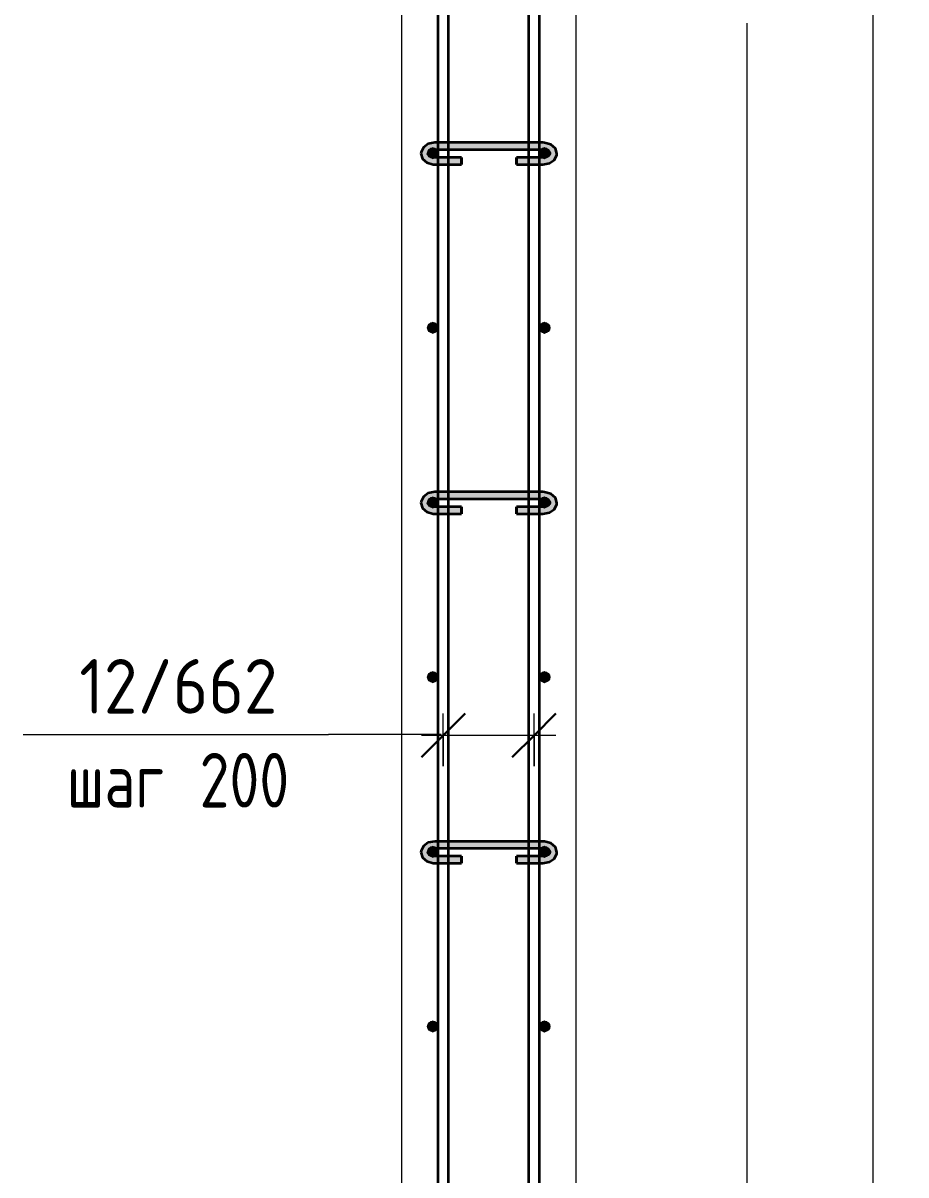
# Model space of a CAD drawing. Header units: millimetres. Extents: x 66339 to 175313, y -6307 to 14735.
# Drawn here: x 166363 to 167375, y 730 to 2049 of the extents above; entities that cross this region are included whole.
import ezdxf

# ---------------------------------------------------------------- set-up
doc = ezdxf.new("R2010")
doc.units = ezdxf.units.MM
for name, color, linetype, lineweight in [('AA_Dim', 7, 'Continuous', 9), ('AA_Dim-25', 7, 'Continuous', 9), ('AA_Oformlenie', 7, 'Continuous', 9), ('AA_Vinoska', 7, 'Continuous', 9), ('AF_Stena_Опалубка', 253, 'Continuous', 18), ('KR_Armatura', 7, 'Continuous', 20), ('KR_Armatura_Tonkie', 7, 'Continuous', 20)]:
    doc.layers.add(name, color=color, linetype=linetype, lineweight=lineweight)
doc.styles.add('ISOCPEUR_11', font='isocpeur.ttf', dxfattribs={"width": 0.9, "height": 62.5})
doc.styles.add('ISOCPEUR_12', font='isocpeur.ttf', dxfattribs={"width": 0.8, "height": 62.5})
doc.dimstyles.new('00_Точн_3_знака__прозр__5', dxfattribs={"dimscale": 304.8, "dimtxt": 62.248823, "dimasz": 0.139436, "dimexe": 0.123031, "dimexo": 0.082021, "dimgap": 0.008202, "dimtad": 1, "dimdec": 3, "dimrnd": 0.001, "dimdsep": 46, "dimtxsty": 'ISOCPEUR_11', "dimblk1": 'OBLIQUE', "dimblk2": 'OBLIQUE', "dimsah": 1, "dimcen": 0.09, "dimdle": 0.123031, "dimazin": 0, "dimtfac": 1, "dimtdec": 4, "dimtix": 1, "dimtmove": 0, "dimatfit": 3, "dimfxl": 1, "dimtvp": 1, "dimtolj": 1, "dimtzin": 0, "dimlwd": 18, "dimlwe": 18, "dimarcsym": 2})
doc.dimstyles.new('10_Раскладка_арматуры_с_засечками', dxfattribs={"dimscale": 304.8, "dimtxt": 0.18, "dimasz": 0.164042, "dimexe": 0.082021, "dimexo": 0, "dimgap": 0, "dimtad": 1, "dimdec": 3, "dimrnd": 0.001, "dimdsep": 46, "dimtxsty": 'ISOCPEUR_12', "dimblk1": 'OBLIQUE', "dimblk2": 'OBLIQUE', "dimsah": 1, "dimcen": 0.09, "dimdle": 0.082021, "dimazin": 0, "dimtfac": 1, "dimtdec": 4, "dimtix": 1, "dimtmove": 0, "dimatfit": 3, "dimfxl": 1, "dimtvp": 1, "dimtolj": 1, "dimtzin": 0, "dimlwd": 18, "dimlwe": 18, "dimarcsym": 2})

# ---------------------------------------------------------------- blocks, each defined once
blk = doc.blocks.new('261_Шпилька массив _НесАрм_РабПлоск_ - 8 А240-4096969-1-1 Армирование')
at = {"layer": 'KR_Armatura_Tonkie', "lineweight": 35}
for points in [[(-70926.7, 1888.2), (-70926.7, 1895), (-70932.9, 1896.5), (-70934.2, 1898.2), (-70934.7, 1899.5), (-70933.7, 1902.3), (-70930.4, 1904.5), (-70926.7, 1905.2), (-70926.7, 1912), (-70932.8, 1911), (-70935.6, 1909.7), (-70939.2, 1906.6), (-70941.5, 1903.8), (-70942.7, 1899.5), (-70941.5, 1895.2), (-70938, 1891.5), (-70932.6, 1889), (-70930.6, 1888.7)], [(-70877.9, 1905.2), (-70802.9, 1905.2), (-70802.9, 1912), (-70926.7, 1911.9), (-70926.7, 1905.2), (-70906.4, 1905.2)], [(-70819.1, 1904), (-70802.9, 1904.1), (-70802.9, 1905.2), (-70926.7, 1905.2), (-70926.7, 1904), (-70820.9, 1904)], [(-70802.9, 1888.2), (-70796.8, 1889.1), (-70791.6, 1891.5), (-70788.1, 1895.2), (-70786.9, 1899.5), (-70788.1, 1903.8), (-70790.5, 1907.4), (-70795.4, 1910.5), (-70802.9, 1911.9), (-70802.9, 1905.2), (-70798.9, 1904.4), (-70796, 1902.3), (-70795, 1899.3), (-70795.5, 1897.9), (-70797.4, 1896.3), (-70802.9, 1894.9), (-70802.9, 1889)], [(-70896.4, 1888.2), (-70896.4, 1895), (-70926.7, 1894.9), (-70926.7, 1888.2), (-70911.1, 1888.2)], [(-70923.1, 1887), (-70896.4, 1887.2), (-70896.4, 1888.2), (-70926.7, 1888.2), (-70926.7, 1887)], [(-70802.9, 1888.2), (-70802.9, 1895), (-70833.2, 1894.9), (-70833.2, 1888.2), (-70807.1, 1888.2)], [(-70819.1, 1887), (-70802.9, 1887.2), (-70802.9, 1888.2), (-70833.2, 1888.2), (-70833.2, 1887)], [(-70926.7, 1488.2), (-70926.7, 1495), (-70932.9, 1496.5), (-70934.2, 1498.2), (-70934.7, 1499.5), (-70933.7, 1502.3), (-70930.1, 1504.5), (-70926.7, 1505.2), (-70926.7, 1512), (-70932.8, 1511), (-70935.6, 1509.7), (-70939.2, 1506.6), (-70941.5, 1503.8), (-70942.7, 1499.5), (-70941.5, 1495.2), (-70938, 1491.5), (-70932.6, 1489), (-70930.6, 1488.7)], [(-70877.9, 1505.2), (-70802.9, 1505.2), (-70802.9, 1512), (-70926.7, 1511.9), (-70926.7, 1505.2), (-70906.4, 1505.2)], [(-70807.1, 1504), (-70802.9, 1504.1), (-70802.9, 1505.2), (-70926.7, 1505.2), (-70926.7, 1504), (-70819.1, 1504)], [(-70802.9, 1488.2), (-70796.8, 1489.1), (-70791.6, 1491.5), (-70788.1, 1495.2), (-70786.9, 1499.5), (-70788.1, 1503.8), (-70790.5, 1507.4), (-70795.4, 1510.5), (-70802.9, 1511.9), (-70802.9, 1505.2), (-70798.9, 1504.4), (-70796, 1502.3), (-70795, 1499.3), (-70795.5, 1497.9), (-70797.4, 1496.3), (-70802.9, 1494.9), (-70802.9, 1489)], [(-70926.7, 1488.2), (-70896.4, 1488.2), (-70896.4, 1495), (-70926.7, 1494.9), (-70926.7, 1489)], [(-70807.1, 1488.2), (-70802.9, 1488.2), (-70802.9, 1495), (-70833.2, 1494.9), (-70833.2, 1488.2), (-70819.1, 1488.2)], [(-70906.4, 1487), (-70896.4, 1487.2), (-70896.4, 1488.2), (-70926.7, 1488.2), (-70926.7, 1487), (-70911.1, 1487)], [(-70807.1, 1487), (-70802.9, 1487.2), (-70802.9, 1488.2), (-70833.2, 1488.2), (-70833.2, 1487), (-70819.1, 1487)], [(-70926.7, 1088.2), (-70926.7, 1095), (-70932.9, 1096.5), (-70934.2, 1098.2), (-70934.7, 1099.5), (-70933.7, 1102.3), (-70930.7, 1104.4), (-70926.7, 1105.2), (-70926.7, 1112), (-70932.8, 1111), (-70935.6, 1109.7), (-70939.2, 1106.6), (-70941.5, 1103.8), (-70942.7, 1099.5), (-70941.5, 1095.2), (-70938, 1091.5), (-70932.6, 1089), (-70930.6, 1088.7)], [(-70911.1, 1105.2), (-70802.9, 1105.2), (-70802.9, 1112), (-70926.7, 1111.9), (-70926.7, 1105.2), (-70923, 1105.2)], [(-70802.9, 1088.2), (-70796.8, 1089.1), (-70791.4, 1091.7), (-70788.1, 1095.2), (-70786.9, 1099.5), (-70788.1, 1103.8), (-70790.5, 1107.4), (-70795.4, 1110.5), (-70802.9, 1111.9), (-70802.9, 1105.2), (-70798.9, 1104.4), (-70796, 1102.3), (-70795, 1099.3), (-70795.5, 1097.9), (-70797.4, 1096.3), (-70802.9, 1094.9), (-70802.9, 1089)], [(-70925.5, 1104), (-70802.9, 1104.1), (-70802.9, 1105.2), (-70926.7, 1105.2), (-70926.7, 1104)], [(-70926.7, 1088.2), (-70896.4, 1088.2), (-70896.4, 1095), (-70926.7, 1094.9), (-70926.7, 1089)], [(-70802.9, 1088.2), (-70802.9, 1095), (-70833.2, 1094.9), (-70833.2, 1088.2), (-70807.1, 1088.2)], [(-70923.1, 1087), (-70896.4, 1087.2), (-70896.4, 1088.2), (-70926.7, 1088.2), (-70926.7, 1087)], [(-70807.1, 1087), (-70802.9, 1087.2), (-70802.9, 1088.2), (-70833.2, 1088.2), (-70833.2, 1087), (-70819.1, 1087)]]:
    blk.add_hatch(color=256, dxfattribs=at).paths.add_polyline_path(points)
h = blk.add_hatch(color=256, dxfattribs=at)
h.paths.add_polyline_path([(-70926.7, 1887), (-70926.7, 1888.2), (-70932.9, 1889.1), (-70938, 1891.5), (-70936, 1889.7), (-70934.2, 1888.7), (-70932.8, 1888), (-70930.2, 1887.6)])
h.paths.add_polyline_path([(-70934.2, 1901), (-70932.9, 1902.6), (-70926.7, 1904.1), (-70926.7, 1905.2), (-70930.7, 1904.4), (-70933.7, 1902.3), (-70933.9, 1901.7)])
h = blk.add_hatch(color=256, dxfattribs=at)
h.paths.add_polyline_path([(-70802.9, 1887), (-70795.4, 1888.5), (-70790.5, 1891.6), (-70788.1, 1895.2), (-70791.6, 1891.5), (-70797, 1889), (-70802.9, 1888.2), (-70802.9, 1887.2)])
h.paths.add_polyline_path([(-70795.7, 1901.4), (-70796, 1902.3), (-70799.5, 1904.5), (-70802.9, 1905.2), (-70802.9, 1904), (-70802.3, 1903.9), (-70796, 1901.5)])
h = blk.add_hatch(color=256, dxfattribs=at)
h.paths.add_polyline_path([(-70926.7, 1487), (-70926.7, 1488.2), (-70932.9, 1489.1), (-70938, 1491.5), (-70938.7, 1491.9), (-70934.2, 1488.7), (-70932.8, 1488), (-70930.2, 1487.6)])
h.paths.add_polyline_path([(-70934.2, 1501), (-70932.9, 1502.6), (-70926.7, 1504.1), (-70926.7, 1505.2), (-70930.7, 1504.4), (-70933.7, 1502.3), (-70933.9, 1501.7)])
h = blk.add_hatch(color=256, dxfattribs=at)
h.paths.add_polyline_path([(-70802.9, 1487), (-70795.4, 1488.5), (-70790.5, 1491.6), (-70788.1, 1495.2), (-70791.6, 1491.5), (-70797, 1489), (-70802.9, 1488.2), (-70802.9, 1487.2)])
h.paths.add_polyline_path([(-70795.7, 1501.4), (-70796, 1502.3), (-70799.5, 1504.5), (-70802.9, 1505.2), (-70802.9, 1504), (-70802.3, 1503.9), (-70796, 1501.5)])
h = blk.add_hatch(color=256, dxfattribs=at)
h.paths.add_polyline_path([(-70926.7, 1087), (-70926.7, 1088.2), (-70932.9, 1089.1), (-70938, 1091.5), (-70938.7, 1091.9), (-70934.2, 1088.7), (-70932.8, 1088), (-70930.2, 1087.6)])
h.paths.add_polyline_path([(-70934.2, 1101), (-70932.9, 1102.6), (-70926.7, 1104.1), (-70926.7, 1105.2), (-70930.7, 1104.4), (-70933.7, 1102.3), (-70933.9, 1101.7)])
h = blk.add_hatch(color=256, dxfattribs=at)
h.paths.add_polyline_path([(-70802.9, 1087), (-70795.4, 1088.5), (-70790.4, 1091.7), (-70788.1, 1095.2), (-70791.6, 1091.5), (-70797, 1089), (-70802.9, 1088.2), (-70802.9, 1087.2)])
h.paths.add_polyline_path([(-70795.7, 1101.4), (-70796, 1102.3), (-70799.5, 1104.5), (-70802.9, 1105.2), (-70802.9, 1104), (-70802.3, 1103.9), (-70796, 1101.5)])
for p, q in [((-70923.1, 1912), (-70926.7, 1912)), ((-70926.7, 1904), (-70923.1, 1904)), ((-70911.1, 1912), (-70923.1, 1912)), ((-70923.1, 1904), (-70911.1, 1904)), ((-70819.1, 1912), (-70911.1, 1912)), ((-70911.1, 1904), (-70819.1, 1904)), ((-70807.1, 1912), (-70819.1, 1912)), ((-70819.1, 1904), (-70807.1, 1904)), ((-70802.9, 1912), (-70807.1, 1912)), ((-70807.1, 1904), (-70802.9, 1904)), ((-70923.1, 1895), (-70926.7, 1895)), ((-70926.7, 1887), (-70923.1, 1887)), ((-70911.1, 1895), (-70923.1, 1895)), ((-70923.1, 1887), (-70911.1, 1887)), ((-70896.4, 1895), (-70911.1, 1895)), ((-70911.1, 1887), (-70896.4, 1887)), ((-70896.4, 1895), (-70896.4, 1888.2)), ((-70896.4, 1893.8), (-70896.4, 1894.9)), ((-70896.4, 1887.2), (-70896.4, 1893.8)), ((-70896.4, 1888.2), (-70896.4, 1887)), ((-70819.1, 1895), (-70833.2, 1895)), ((-70833.2, 1888.2), (-70833.2, 1895)), ((-70833.2, 1894.9), (-70833.2, 1893.8)), ((-70833.2, 1893.8), (-70833.2, 1887.2)), ((-70833.2, 1887), (-70833.2, 1888.2)), ((-70833.2, 1887), (-70819.1, 1887)), ((-70807.1, 1895), (-70819.1, 1895)), ((-70819.1, 1887), (-70807.1, 1887)), ((-70802.9, 1895), (-70807.1, 1895)), ((-70807.1, 1887), (-70802.9, 1887)), ((-70923.1, 1512), (-70926.7, 1512)), ((-70926.7, 1504), (-70923.1, 1504)), ((-70911.1, 1512), (-70923.1, 1512)), ((-70923.1, 1504), (-70911.1, 1504)), ((-70819.1, 1512), (-70911.1, 1512)), ((-70911.1, 1504), (-70819.1, 1504)), ((-70807.1, 1512), (-70819.1, 1512)), ((-70819.1, 1504), (-70807.1, 1504)), ((-70802.9, 1512), (-70807.1, 1512)), ((-70807.1, 1504), (-70802.9, 1504)), ((-70923.1, 1495), (-70926.7, 1495)), ((-70911.1, 1495), (-70923.1, 1495)), ((-70896.4, 1495), (-70911.1, 1495)), ((-70896.4, 1495), (-70896.4, 1488.2)), ((-70896.4, 1493.8), (-70896.4, 1494.9)), ((-70896.4, 1487.2), (-70896.4, 1493.8)), ((-70819.1, 1495), (-70833.2, 1495)), ((-70833.2, 1488.2), (-70833.2, 1495)), ((-70833.2, 1494.9), (-70833.2, 1493.8)), ((-70833.2, 1493.8), (-70833.2, 1487.2)), ((-70807.1, 1495), (-70819.1, 1495)), ((-70802.9, 1495), (-70807.1, 1495)), ((-70926.7, 1487), (-70923.1, 1487)), ((-70923.1, 1487), (-70911.1, 1487)), ((-70911.1, 1487), (-70896.4, 1487)), ((-70896.4, 1488.2), (-70896.4, 1487)), ((-70833.2, 1487), (-70833.2, 1488.2)), ((-70833.2, 1487), (-70819.1, 1487)), ((-70819.1, 1487), (-70807.1, 1487)), ((-70807.1, 1487), (-70802.9, 1487)), ((-70923.1, 1112), (-70926.7, 1112)), ((-70911.1, 1112), (-70923.1, 1112)), ((-70819.1, 1112), (-70911.1, 1112)), ((-70807.1, 1112), (-70819.1, 1112)), ((-70802.9, 1112), (-70807.1, 1112)), ((-70926.7, 1104), (-70923.1, 1104)), ((-70923.1, 1095), (-70926.7, 1095)), ((-70923.1, 1104), (-70911.1, 1104)), ((-70911.1, 1095), (-70923.1, 1095)), ((-70911.1, 1104), (-70819.1, 1104)), ((-70896.4, 1095), (-70911.1, 1095)), ((-70896.4, 1095), (-70896.4, 1088.2)), ((-70896.4, 1093.8), (-70896.4, 1094.9)), ((-70819.1, 1095), (-70833.2, 1095)), ((-70833.2, 1088.2), (-70833.2, 1095)), ((-70833.2, 1094.9), (-70833.2, 1093.8)), ((-70819.1, 1104), (-70807.1, 1104)), ((-70807.1, 1095), (-70819.1, 1095)), ((-70807.1, 1104), (-70802.9, 1104)), ((-70802.9, 1095), (-70807.1, 1095)), ((-70926.7, 1087), (-70923.1, 1087)), ((-70923.1, 1087), (-70911.1, 1087)), ((-70911.1, 1087), (-70896.4, 1087)), ((-70896.4, 1087.2), (-70896.4, 1093.8)), ((-70896.4, 1088.2), (-70896.4, 1087)), ((-70833.2, 1093.8), (-70833.2, 1087.2)), ((-70833.2, 1087), (-70833.2, 1088.2)), ((-70833.2, 1087), (-70819.1, 1087)), ((-70819.1, 1087), (-70807.1, 1087)), ((-70807.1, 1087), (-70802.9, 1087))]:
    blk.add_line(p, q, dxfattribs=at)
at = {"layer": 'KR_Armatura_Tonkie', "lineweight": 35, "flags": 128}
for points in [[(-70926.7, 1912), (-70934.3, 1910.5), (-70939.9, 1906.6), (-70942.6, 1901.1), (-70942.7, 1899.5)], [(-70942.7, 1899.5), (-70940.9, 1893.6), (-70935.9, 1889.2), (-70928.6, 1887.1), (-70926.7, 1887)], [(-70934.7, 1899.5), (-70933.8, 1901.5), (-70930, 1903.6), (-70926.7, 1904)], [(-70926.7, 1895), (-70931.7, 1896.1), (-70934.4, 1898.3), (-70934.7, 1899.5)], [(-70786.9, 1899.5), (-70788.7, 1905.4), (-70793.8, 1909.8), (-70801, 1911.9), (-70802.9, 1912)], [(-70802.9, 1904), (-70797.9, 1902.9), (-70795.2, 1900.7), (-70794.9, 1899.5)], [(-70802.9, 1887), (-70795.3, 1888.5), (-70789.7, 1892.4), (-70787, 1897.9), (-70786.9, 1899.5)], [(-70794.9, 1899.5), (-70795.9, 1897.5), (-70799.6, 1895.5), (-70802.9, 1895)], [(-70926.7, 1512), (-70934.3, 1510.5), (-70939.9, 1506.6), (-70942.6, 1501.1), (-70942.7, 1499.5)], [(-70934.7, 1499.5), (-70933.8, 1501.5), (-70930, 1503.6), (-70926.7, 1504)], [(-70786.9, 1499.5), (-70788.7, 1505.4), (-70793.8, 1509.8), (-70801, 1511.9), (-70802.9, 1512)], [(-70802.9, 1504), (-70797.9, 1502.9), (-70795.2, 1500.7), (-70794.9, 1499.5)], [(-70942.7, 1499.5), (-70940.9, 1493.6), (-70935.9, 1489.2), (-70928.6, 1487.1), (-70926.7, 1487)], [(-70926.7, 1495), (-70931.7, 1496.1), (-70934.4, 1498.3), (-70934.7, 1499.5)], [(-70802.9, 1487), (-70795.3, 1488.5), (-70789.7, 1492.4), (-70787, 1497.9), (-70786.9, 1499.5)], [(-70794.9, 1499.5), (-70795.9, 1497.5), (-70799.6, 1495.5), (-70802.9, 1495)], [(-70926.7, 1112), (-70934.3, 1110.5), (-70939.9, 1106.6), (-70942.6, 1101.1), (-70942.7, 1099.5)], [(-70786.9, 1099.5), (-70788.7, 1105.4), (-70793.8, 1109.8), (-70801, 1111.9), (-70802.9, 1112)], [(-70942.7, 1099.5), (-70940.9, 1093.6), (-70935.9, 1089.2), (-70928.6, 1087.1), (-70926.7, 1087)], [(-70934.7, 1099.5), (-70933.8, 1101.5), (-70930, 1103.6), (-70926.7, 1104)], [(-70926.7, 1095), (-70931.7, 1096.1), (-70934.4, 1098.3), (-70934.7, 1099.5)], [(-70802.9, 1104), (-70797.9, 1102.9), (-70795.2, 1100.7), (-70794.9, 1099.5)], [(-70802.9, 1087), (-70795.3, 1088.5), (-70789.7, 1092.4), (-70787, 1097.9), (-70786.9, 1099.5)], [(-70794.9, 1099.5), (-70795.9, 1097.5), (-70799.6, 1095.5), (-70802.9, 1095)]]:
    blk.add_lwpolyline(points, dxfattribs=at)
blk = doc.blocks.new('011_Прямоугольник обрыва _ЭлУзла_ - 011_Прямоугольник обрыва _ЭлУзла_-4122385-1-1 Армирование')
at = {"layer": 'AA_Oformlenie'}
blk.add_line((-70569.3, 2049), (-70569.3, -1542.4), dxfattribs=at)
blk = doc.blocks.new('DIMBLOCK94-1-1 Армирование')
at = {"layer": 'AA_Dim-25', "lineweight": 30}
for p, q in [((167337.1, 2900), (167315.9, 2921.2)), ((167337.1, 2900), (167358.4, 2878.8)), ((167337.1, -2900), (167315.9, -2878.8)), ((167337.1, -2900), (167358.4, -2921.2))]:
    blk.add_line(p, q, dxfattribs=at)
at = {"layer": 'AA_Dim-25', "lineweight": 18}
for p, q in [((166991.6, 2900), (167374.6, 2900)), ((167337.1, 2900), (166991.6, 2900)), ((167337.1, -2900), (167337.1, 2900)), ((166991.6, -2900), (167374.6, -2900)), ((167337.1, -2900), (166991.6, -2900))]:
    blk.add_line(p, q, dxfattribs=at)
at = {"layer": 'AA_Dim-25', "color": 0, "lineweight": 18, "insert": (167253, -217.3), "char_height": 62.5, "width": 521.454, "attachment_point": 1, "rotation": 90, "line_spacing_factor": 1.149209, "style": 'ISOCPEUR_11'}
blk.add_mtext('200х29=5800', dxfattribs=at)
blk = doc.blocks.new('_Oblique')
at = {"color": 0, "linetype": 'ByBlock', "lineweight": -2}
blk.add_line((-0.5, -0.5), (0.5, 0.5), dxfattribs=at)
blk = doc.blocks.new('042_М_Арматуры - Диам длина поз _ Комментарий-3662934-1-1 Армирование')
at = {"layer": 'AA_Vinoska'}
blk.add_line((-72259.7, -2790.4), (-71909.7, -2790.4), dxfattribs=at)
blk = doc.blocks.new('DIMBLOCK106-1-1 Армирование')
at = {"layer": 'AA_Dim-25', "lineweight": 30}
for p, q in [((166844.6, 1233.3), (166869.6, 1258.3)), ((166948.6, 1233.3), (166973.6, 1258.3)), ((166844.6, 1233.3), (166819.6, 1208.3)), ((166948.6, 1233.3), (166923.6, 1208.3))]:
    blk.add_line(p, q, dxfattribs=at)
at = {"layer": 'AA_Dim-25', "lineweight": 18}
for p, q in [((166844.6, 1197.9), (166844.6, 1258.3)), ((166948.6, 1197.9), (166948.6, 1258.3)), ((166973.6, 1233.3), (166819.6, 1233.3)), ((166844.6, 1233.3), (166844.6, 1197.9)), ((166948.6, 1233.3), (166948.6, 1197.9))]:
    blk.add_line(p, q, dxfattribs=at)

msp = doc.modelspace()

# ---------------------------------------------------------------- hatches: boundary and pattern name
at = {"layer": 'KR_Armatura'}
h = msp.add_hatch(color=256, dxfattribs=at)
edge = h.paths.add_edge_path()
edge.add_arc((166832.6448, 1900), 6, 0, 360)
for points in [[(166832.6448, 1894), (166837.8409, 1897), (166837.8409, 1903), (166832.6448, 1906), (166827.4486, 1903), (166827.4486, 1897)], [(166960.6448, 1894), (166965.8409, 1897), (166965.8409, 1903), (166960.6448, 1906), (166955.4486, 1903), (166955.4486, 1897)], [(166832.6448, 1694), (166837.8409, 1697), (166837.8409, 1703), (166832.6448, 1706), (166827.4486, 1703), (166827.4486, 1697)], [(166960.6448, 1694), (166965.8409, 1697), (166965.8409, 1703), (166960.6448, 1706), (166955.4486, 1703), (166955.4486, 1697)], [(166832.6448, 1494), (166837.8409, 1497), (166837.8409, 1503), (166832.6448, 1506), (166827.4486, 1503), (166827.4486, 1497)], [(166960.6448, 1494), (166965.8409, 1497), (166965.8409, 1503), (166960.6448, 1506), (166955.4486, 1503), (166955.4486, 1497)], [(166832.6448, 1294), (166837.8409, 1297), (166837.8409, 1303), (166832.6448, 1306), (166827.4486, 1303), (166827.4486, 1297)], [(166960.6448, 1294), (166965.8409, 1297), (166965.8409, 1303), (166960.6448, 1306), (166955.4486, 1303), (166955.4486, 1297)], [(166832.6448, 1094), (166837.8409, 1097), (166837.8409, 1103), (166832.6448, 1106), (166827.4486, 1103), (166827.4486, 1097)], [(166960.6448, 1094), (166965.8409, 1097), (166965.8409, 1103), (166960.6448, 1106), (166955.4486, 1103), (166955.4486, 1097)], [(166832.6448, 894), (166837.8409, 897), (166837.8409, 903), (166832.6448, 906), (166827.4486, 903), (166827.4486, 897)], [(166960.6448, 894), (166965.8409, 897), (166965.8409, 903), (166960.6448, 906), (166955.4486, 903), (166955.4486, 897)]]:
    msp.add_hatch(color=256, dxfattribs=at).paths.add_polyline_path(points)
h = msp.add_hatch(color=256, dxfattribs=at)
edge = h.paths.add_edge_path()
edge.add_arc((166960.6448, 1900), 6, 0, 360)
h = msp.add_hatch(color=256, dxfattribs=at)
edge = h.paths.add_edge_path()
edge.add_arc((166832.6448, 1700), 6, 0, 360)
h = msp.add_hatch(color=256, dxfattribs=at)
edge = h.paths.add_edge_path()
edge.add_arc((166960.6448, 1700), 6, 0, 360)
h = msp.add_hatch(color=256, dxfattribs=at)
edge = h.paths.add_edge_path()
edge.add_arc((166832.6448, 1500), 6, 0, 360)
h = msp.add_hatch(color=256, dxfattribs=at)
edge = h.paths.add_edge_path()
edge.add_arc((166960.6448, 1500), 6, 0, 360)
h = msp.add_hatch(color=256, dxfattribs=at)
edge = h.paths.add_edge_path()
edge.add_arc((166832.6448, 1300), 6, 0, 360)
h = msp.add_hatch(color=256, dxfattribs=at)
edge = h.paths.add_edge_path()
edge.add_arc((166960.6448, 1300), 6, 0, 360)
h = msp.add_hatch(color=256, dxfattribs=at)
edge = h.paths.add_edge_path()
edge.add_arc((166832.6448, 1100), 6, 0, 360)
h = msp.add_hatch(color=256, dxfattribs=at)
edge = h.paths.add_edge_path()
edge.add_arc((166960.6448, 1100), 6, 0, 360)
h = msp.add_hatch(color=256, dxfattribs=at)
edge = h.paths.add_edge_path()
edge.add_arc((166832.6448, 900), 6, 0, 360)
h = msp.add_hatch(color=256, dxfattribs=at)
edge = h.paths.add_edge_path()
edge.add_arc((166960.6448, 900), 6, 0, 360)

# ---------------------------------------------------------------- linework, layer by layer
at = {"layer": 'AA_Vinoska'}
msp.add_line((166842.0927, 1234.3684), (166713.1859, 1234.3684), dxfattribs=at)
at = {"layer": 'AF_Stena_Опалубка', "lineweight": 20}
for p, q in [((166796.6448, 3050), (166796.6448, -2950)), ((166996.6448, -2942), (166996.6448, 3042))]:
    msp.add_line(p, q, dxfattribs=at)
at = {"layer": 'KR_Armatura'}
for p, q in [((166832.6448, 1906), (166827.4486, 1903)), ((166827.4486, 1903), (166827.4486, 1897)), ((166837.8409, 1903), (166832.6448, 1906)), ((166837.8409, 1897), (166837.8409, 1903)), ((166960.6448, 1906), (166955.4486, 1903)), ((166955.4486, 1903), (166955.4486, 1897)), ((166965.8409, 1903), (166960.6448, 1906)), ((166965.8409, 1897), (166965.8409, 1903)), ((166827.4486, 1897), (166832.6448, 1894)), ((166832.6448, 1894), (166837.8409, 1897)), ((166955.4486, 1897), (166960.6448, 1894)), ((166960.6448, 1894), (166965.8409, 1897)), ((166832.6448, 1706), (166827.4486, 1703)), ((166827.4486, 1703), (166827.4486, 1697)), ((166837.8409, 1703), (166832.6448, 1706)), ((166837.8409, 1697), (166837.8409, 1703)), ((166960.6448, 1706), (166955.4486, 1703)), ((166955.4486, 1703), (166955.4486, 1697)), ((166965.8409, 1703), (166960.6448, 1706)), ((166965.8409, 1697), (166965.8409, 1703)), ((166827.4486, 1697), (166832.6448, 1694)), ((166832.6448, 1694), (166837.8409, 1697)), ((166955.4486, 1697), (166960.6448, 1694)), ((166960.6448, 1694), (166965.8409, 1697)), ((166832.6448, 1506), (166827.4486, 1503)), ((166837.8409, 1503), (166832.6448, 1506)), ((166960.6448, 1506), (166955.4486, 1503)), ((166965.8409, 1503), (166960.6448, 1506)), ((166827.4486, 1503), (166827.4486, 1497)), ((166827.4486, 1497), (166832.6448, 1494)), ((166832.6448, 1494), (166837.8409, 1497)), ((166837.8409, 1497), (166837.8409, 1503)), ((166955.4486, 1503), (166955.4486, 1497)), ((166955.4486, 1497), (166960.6448, 1494)), ((166960.6448, 1494), (166965.8409, 1497)), ((166965.8409, 1497), (166965.8409, 1503)), ((166832.6448, 1306), (166827.4486, 1303)), ((166837.8409, 1303), (166832.6448, 1306)), ((166960.6448, 1306), (166955.4486, 1303)), ((166965.8409, 1303), (166960.6448, 1306)), ((166827.4486, 1303), (166827.4486, 1297)), ((166827.4486, 1297), (166832.6448, 1294)), ((166832.6448, 1294), (166837.8409, 1297)), ((166837.8409, 1297), (166837.8409, 1303)), ((166955.4486, 1303), (166955.4486, 1297)), ((166955.4486, 1297), (166960.6448, 1294)), ((166960.6448, 1294), (166965.8409, 1297)), ((166965.8409, 1297), (166965.8409, 1303)), ((166832.6448, 1106), (166827.4486, 1103)), ((166827.4486, 1103), (166827.4486, 1097)), ((166827.4486, 1097), (166832.6448, 1094)), ((166837.8409, 1103), (166832.6448, 1106)), ((166832.6448, 1094), (166837.8409, 1097)), ((166837.8409, 1097), (166837.8409, 1103)), ((166960.6448, 1106), (166955.4486, 1103)), ((166955.4486, 1103), (166955.4486, 1097)), ((166955.4486, 1097), (166960.6448, 1094)), ((166965.8409, 1103), (166960.6448, 1106)), ((166960.6448, 1094), (166965.8409, 1097)), ((166965.8409, 1097), (166965.8409, 1103)), ((166832.6448, 906), (166827.4486, 903)), ((166827.4486, 903), (166827.4486, 897)), ((166827.4486, 897), (166832.6448, 894)), ((166837.8409, 903), (166832.6448, 906)), ((166832.6448, 894), (166837.8409, 897)), ((166837.8409, 897), (166837.8409, 903)), ((166960.6448, 906), (166955.4486, 903)), ((166955.4486, 903), (166955.4486, 897)), ((166955.4486, 897), (166960.6448, 894)), ((166965.8409, 903), (166960.6448, 906)), ((166960.6448, 894), (166965.8409, 897)), ((166965.8409, 897), (166965.8409, 903))]:
    msp.add_line(p, q, dxfattribs=at)
for centre in [(166832.6448, 1900), (166960.6448, 1900), (166832.6448, 1700), (166960.6448, 1700), (166832.6448, 1500), (166960.6448, 1500), (166832.6448, 1300), (166960.6448, 1300), (166832.6448, 1100), (166960.6448, 1100), (166832.6448, 900), (166960.6448, 900)]:
    msp.add_circle(centre, 6, dxfattribs=at)
at = {"layer": 'KR_Armatura_Tonkie', "lineweight": 35}
for p, q in [((166838.6448, -2942), (166838.6448, 3042)), ((166850.6448, -2942), (166850.6448, 3042)), ((166942.6448, -2942), (166942.6448, 3042)), ((166954.6448, -2942), (166954.6448, 3042))]:
    msp.add_line(p, q, dxfattribs=at)

# ---------------------------------------------------------------- block references
at = {"layer": 'AA_Oformlenie'}
msp.add_blockref('011_Прямоугольник обрыва _ЭлУзла_ - 011_Прямоугольник обрыва _ЭлУзла_-4122385-1-1 Армирование', (237761.7064, 0), dxfattribs=at)
at = {"layer": 'AA_Vinoska'}
msp.add_blockref('042_М_Арматуры - Диам длина поз _ Комментарий-3662934-1-1 Армирование', (238622.8725, 4024.7676), dxfattribs=at)
at = {"layer": 'KR_Armatura_Tonkie', "lineweight": 35}
msp.add_blockref('261_Шпилька массив _НесАрм_РабПлоск_ - 8 А240-4096969-1-1 Армирование', (237761.7064, 0), dxfattribs=at)

# ---------------------------------------------------------------- texts
at = {"layer": 'AA_Vinoska', "char_height": 62.5, "attachment_point": 1}
for s, insert, width, style in [('12/662', (166427.6144, 1320.721), 277.784719, 'ISOCPEUR_11'), (' 200', (166533.6123, 1213.2447), 166.751, 'ISOCPEUR_12'), ('шаг', (166413.2269, 1213.2447), 145.907125, 'ISOCPEUR_12')]:
    msp.add_mtext(s, dxfattribs=dict(at, insert=insert, width=width, style=style))

# ---------------------------------------------------------------- dimensions: what is measured, and where the dimension line sits
at = {"layer": 'AA_Dim', "lineweight": 18}
dim = msp.add_linear_dim(base=(167337.1172, 2900), p1=(166966.6448, -2900), p2=(166966.6448, 2900), angle=90, dimstyle='00_Точн_3_знака__прозр__5', override={"dimpost": '200х29=<>', "dimfxl": 5800}, dxfattribs=at)
dim.commit()
dim.dimension.update_dxf_attribs({"geometry": 'DIMBLOCK94-1-1 Армирование', "text_midpoint": (167303.3672, 0)})
dim = msp.add_linear_dim(base=(166844.6448, 1233.2559), p1=(166948.6448, 1197.9005), p2=(166844.6448, 1197.9005), dimstyle='10_Раскладка_арматуры_с_засечками', override={"dimpost": '<>', "dimfxl": 104}, dxfattribs=at)
dim.commit()
dim.dimension.update_dxf_attribs({"geometry": 'DIMBLOCK106-1-1 Армирование', "text_midpoint": (166896.6448, 1264.5059)})

doc.saveas('drawing.dxf')
